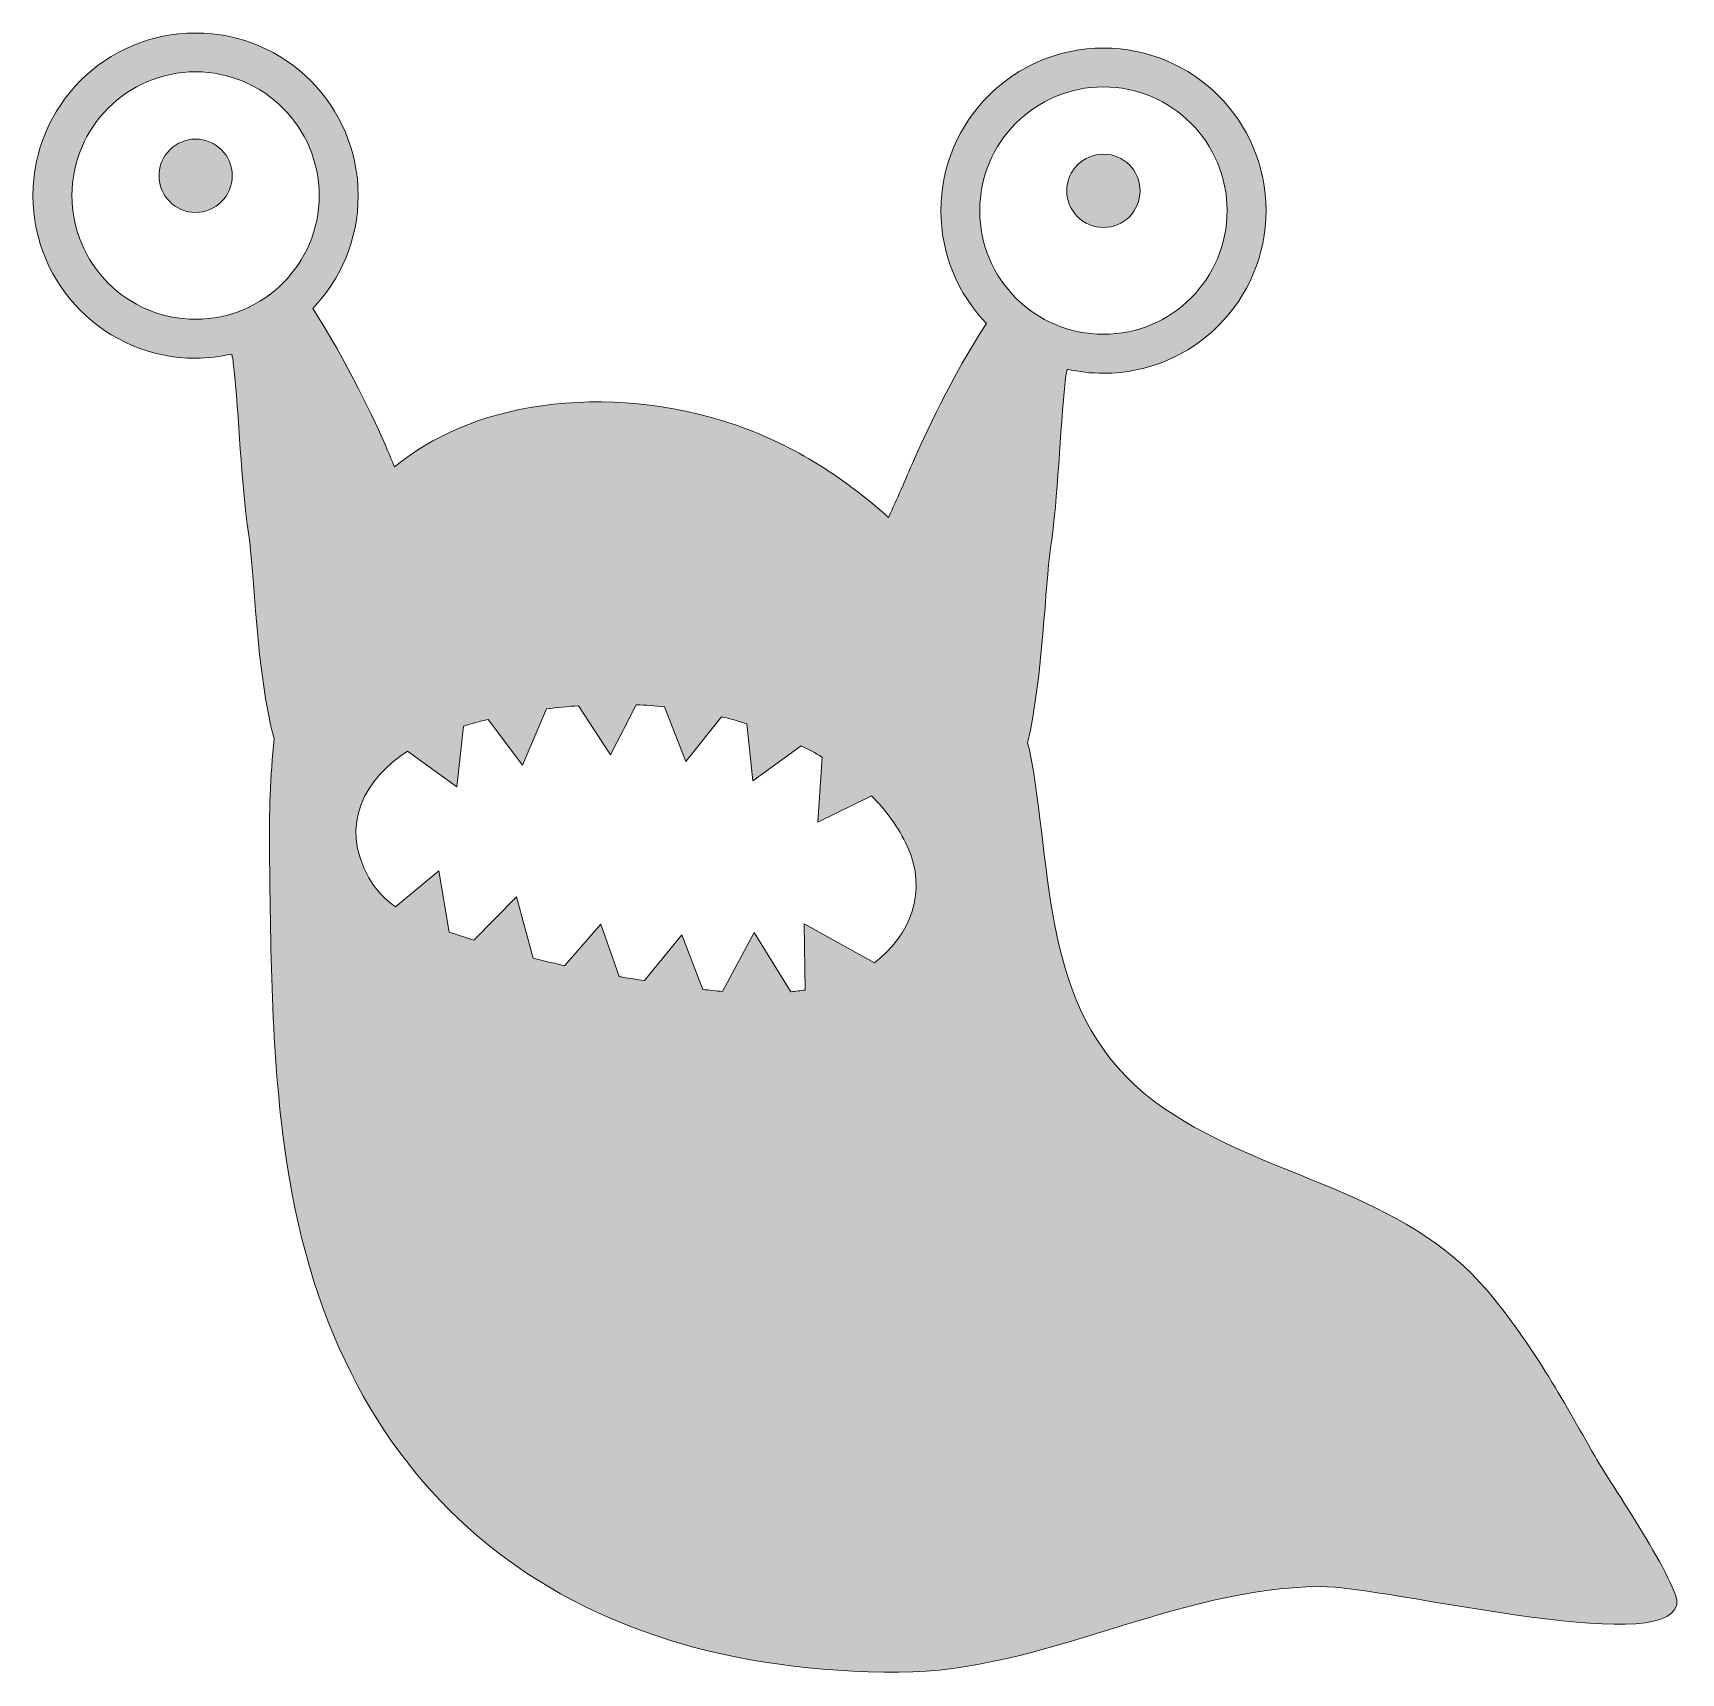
# Model space of a CAD drawing. Header units: inches. Extents: x 0 to 102, y 0 to 101.
import ezdxf

# ---------------------------------------------------------------- set-up
doc = ezdxf.new("R2010")
doc.units = ezdxf.units.IN
doc.header["$MEASUREMENT"] = 0
doc.layers.add('Layer 1', color=7, linetype='Continuous')

msp = doc.modelspace()

# ---------------------------------------------------------------- hatches: boundary and pattern name
at = {"layer": 'Layer 1', "true_color": 0xda789e}
h = msp.add_hatch(color=233, dxfattribs=at)
h.dxf.hatch_style = 2
edge = h.paths.add_edge_path()
edge.add_spline(control_points=[(96.54, 13.32), (94.48, 16.97), (92.66, 20.26), (89.93, 23.52), (84.66, 29.8), (76.35, 30.44), (69.91, 34.84), (62.61, 39.84), (63.07, 47.83), (61.83, 55.68), (61.74, 56.27), (61.62, 56.85), (61.47, 57.44), (62.42, 61.48), (62.57, 67.4), (62.87, 69.35), (63.4, 72.9), (63.42, 76.41), (63.82, 79.98), (63.84, 80.16), (63.88, 80.34), (63.92, 80.53), (64.64, 80.37), (65.39, 80.28), (66.16, 80.28), (71.71, 80.28), (76.21, 84.78), (76.21, 90.33), (76.21, 95.88), (71.71, 100.38), (66.16, 100.38), (60.61, 100.38), (56.11, 95.88), (56.11, 90.33), (56.11, 87.62), (57.18, 85.17), (58.92, 83.36), (56.88, 80.22), (54.98, 76.2), (54.41, 74.85), (53.91, 73.68), (53.41, 72.52), (52.87, 71.37), (50, 73.97), (46.68, 76), (43.21, 77.16), (39.43, 78.42), (35.35, 78.82), (31.43, 78.27), (27.64, 77.73), (24.67, 76.39), (22.35, 74.49), (22.17, 74.92), (21.98, 75.35), (21.8, 75.78), (21.23, 77.13), (19.33, 81.15), (17.29, 84.29), (19.03, 86.1), (20.1, 88.56), (20.1, 91.26), (20.1, 96.81), (15.6, 101.31), (10.05, 101.31), (4.5, 101.31), (0, 96.81), (0, 91.26), (0, 85.71), (4.5, 81.21), (10.05, 81.21), (10.82, 81.21), (11.57, 81.3), (12.29, 81.47), (12.33, 81.27), (12.36, 81.09), (12.38, 80.91), (12.78, 77.34), (12.81, 73.83), (13.34, 70.28), (13.65, 68.22), (13.81, 61.72), (14.9, 57.69), (14.67, 55.39), (14.59, 53.04), (14.62, 50.72), (14.69, 44.42), (14.74, 37.69), (15.69, 31.45), (18.82, 10.75), (32.87, -0.05), (53.54, 0), (62.43, 0.02), (70.63, 5.24), (79.55, 5.29), (83.72, 5.31), (100.84, 0.89), (101.59, 4.17), (101.85, 5.32), (97.36, 11.88), (96.54, 13.32)], knot_values=[0, 0, 0, 0, 1, 1, 1, 2, 2, 2, 3, 3, 3, 4, 4, 4, 5, 5, 5, 6, 6, 6, 7, 7, 7, 8, 8, 8, 9, 9, 9, 10, 10, 10, 11, 11, 11, 12, 12, 12, 13, 13, 13, 14, 14, 14, 15, 15, 15, 16, 16, 16, 17, 17, 17, 18, 18, 18, 19, 19, 19, 20, 20, 20, 21, 21, 21, 22, 22, 22, 23, 23, 23, 24, 24, 24, 25, 25, 25, 26, 26, 26, 27, 27, 27, 28, 28, 28, 29, 29, 29, 30, 30, 30, 31, 31, 31, 32, 32, 32, 33, 33, 33, 33], degree=3, periodic=1)
edge = h.paths.add_edge_path()
edge.add_spline(control_points=[(10.05, 83.62), (5.83, 83.62), (2.41, 87.04), (2.41, 91.26), (2.41, 95.48), (5.83, 98.91), (10.05, 98.91), (14.27, 98.91), (17.69, 95.48), (17.69, 91.26), (17.69, 87.04), (14.27, 83.62), (10.05, 83.62)], knot_values=[0, 0, 0, 0, 1, 1, 1, 2, 2, 2, 3, 3, 3, 4, 4, 4, 4], degree=3, periodic=1)
edge = h.paths.add_edge_path()
edge.add_spline(control_points=[(52, 43.84), (52, 43.84), (47.67, 46.26), (47.67, 46.26), (47.67, 46.26), (47.73, 42.16), (47.73, 42.16), (47.44, 42.12), (47.14, 42.08), (46.84, 42.05), (46.84, 42.05), (44.58, 45.71), (44.58, 45.71), (44.58, 45.71), (42.62, 42.07), (42.62, 42.07), (42.21, 42.1), (41.8, 42.15), (41.39, 42.2), (41.39, 42.2), (40.11, 45.58), (40.11, 45.58), (40.11, 45.58), (37.79, 42.74), (37.79, 42.74), (37.33, 42.81), (36.89, 42.88), (36.46, 42.95), (36.38, 42.96), (36.3, 42.98), (36.22, 42.99), (36.22, 42.99), (35.09, 46.24), (35.09, 46.24), (35.09, 46.24), (32.85, 43.66), (32.85, 43.66), (32.21, 43.81), (31.56, 43.97), (30.91, 44.14), (30.91, 44.14), (29.88, 47.92), (29.88, 47.92), (29.88, 47.92), (27.24, 45.25), (27.24, 45.25), (26.75, 45.4), (26.24, 45.56), (25.72, 45.74), (25.72, 45.74), (25.09, 49.52), (25.09, 49.52), (25.09, 49.52), (22.4, 47.3), (22.4, 47.3), (21.74, 47.77), (21.17, 48.36), (20.75, 49.1), (18.89, 52.44), (20.56, 55.22), (23.15, 56.93), (23.15, 56.93), (26.19, 54.71), (26.19, 54.71), (26.19, 54.71), (26.6, 58.47), (26.6, 58.47), (27.1, 58.63), (27.62, 58.76), (28.13, 58.89), (28.13, 58.89), (30.25, 56.06), (30.25, 56.06), (30.25, 56.06), (31.74, 59.54), (31.74, 59.54), (32.4, 59.62), (33.06, 59.69), (33.72, 59.73), (33.72, 59.73), (35.7, 56.69), (35.7, 56.69), (35.7, 56.69), (37.28, 59.79), (37.28, 59.79), (37.87, 59.77), (38.45, 59.73), (39.04, 59.67), (39.04, 59.67), (40.35, 56.29), (40.35, 56.29), (40.35, 56.29), (42.56, 59.05), (42.56, 59.05), (43.08, 58.93), (43.59, 58.78), (44.11, 58.62), (44.11, 58.62), (44.49, 55.08), (44.49, 55.08), (44.49, 55.08), (47.47, 57.26), (47.47, 57.26), (47.91, 57.04), (48.35, 56.81), (48.77, 56.55), (48.77, 56.55), (48.51, 52.53), (48.51, 52.53), (48.51, 52.53), (51.83, 54.17), (51.83, 54.17), (52.73, 53.25), (53.49, 52.22), (54.03, 51.06), (55.32, 48.3), (54.23, 45.5), (52, 43.84)], knot_values=[0, 0, 0, 0, 1, 1, 1, 2, 2, 2, 3, 3, 3, 4, 4, 4, 5, 5, 5, 6, 6, 6, 7, 7, 7, 8, 8, 8, 9, 9, 9, 10, 10, 10, 11, 11, 11, 12, 12, 12, 13, 13, 13, 14, 14, 14, 15, 15, 15, 16, 16, 16, 17, 17, 17, 18, 18, 18, 19, 19, 19, 20, 20, 20, 21, 21, 21, 22, 22, 22, 23, 23, 23, 24, 24, 24, 25, 25, 25, 26, 26, 26, 27, 27, 27, 28, 28, 28, 29, 29, 29, 30, 30, 30, 31, 31, 31, 32, 32, 32, 33, 33, 33, 34, 34, 34, 35, 35, 35, 36, 36, 36, 37, 37, 37, 38, 38, 38, 39, 39, 39, 39], degree=3, periodic=1)
edge = h.paths.add_edge_path()
edge.add_spline(control_points=[(58.51, 90.33), (58.51, 94.55), (61.94, 97.98), (66.16, 97.98), (70.38, 97.98), (73.8, 94.55), (73.8, 90.33), (73.8, 86.11), (70.38, 82.69), (66.16, 82.69), (61.94, 82.69), (58.51, 86.11), (58.51, 90.33)], knot_values=[0, 0, 0, 0, 1, 1, 1, 2, 2, 2, 3, 3, 3, 4, 4, 4, 4], degree=3, periodic=1)
h = msp.add_hatch(color=233, dxfattribs=at)
h.dxf.hatch_style = 2
edge = h.paths.add_edge_path()
edge.add_spline(control_points=[(10.05, 94.75), (8.8, 94.75), (7.79, 93.74), (7.79, 92.49), (7.79, 91.24), (8.8, 90.22), (10.05, 90.22), (11.3, 90.22), (12.32, 91.24), (12.32, 92.49), (12.32, 93.74), (11.3, 94.75), (10.05, 94.75)], knot_values=[0, 0, 0, 0, 1, 1, 1, 2, 2, 2, 3, 3, 3, 4, 4, 4, 4], degree=3, periodic=1)
h = msp.add_hatch(color=233, dxfattribs=at)
h.dxf.hatch_style = 2
edge = h.paths.add_edge_path()
edge.add_spline(control_points=[(68.42, 91.56), (68.42, 92.81), (67.41, 93.82), (66.16, 93.82), (64.91, 93.82), (63.89, 92.81), (63.89, 91.56), (63.89, 90.31), (64.91, 89.29), (66.16, 89.29), (67.41, 89.29), (68.42, 90.31), (68.42, 91.56)], knot_values=[0, 0, 0, 0, 1, 1, 1, 2, 2, 2, 3, 3, 3, 4, 4, 4, 4], degree=3, periodic=1)

# ---------------------------------------------------------------- linework, layer by layer
at = {"layer": 'Layer 1', "lineweight": 0}
for points, knots in [([(96.54, 13.32), (94.48, 16.97), (92.66, 20.26), (89.93, 23.52), (84.66, 29.8), (76.35, 30.44), (69.91, 34.84), (62.61, 39.84), (63.07, 47.83), (61.83, 55.68), (61.74, 56.27), (61.62, 56.85), (61.47, 57.44), (62.42, 61.48), (62.57, 67.4), (62.87, 69.35), (63.4, 72.9), (63.42, 76.41), (63.82, 79.98), (63.84, 80.16), (63.88, 80.34), (63.92, 80.53), (64.64, 80.37), (65.39, 80.28), (66.16, 80.28), (71.71, 80.28), (76.21, 84.78), (76.21, 90.33), (76.21, 95.88), (71.71, 100.38), (66.16, 100.38), (60.61, 100.38), (56.11, 95.88), (56.11, 90.33), (56.11, 87.62), (57.18, 85.17), (58.92, 83.36), (56.88, 80.22), (54.98, 76.2), (54.41, 74.85), (53.91, 73.68), (53.41, 72.52), (52.87, 71.37), (50, 73.97), (46.68, 76), (43.21, 77.16), (39.43, 78.42), (35.35, 78.82), (31.43, 78.27), (27.64, 77.73), (24.67, 76.39), (22.35, 74.49), (22.17, 74.92), (21.98, 75.35), (21.8, 75.78), (21.23, 77.13), (19.33, 81.15), (17.29, 84.29), (19.03, 86.1), (20.1, 88.56), (20.1, 91.26), (20.1, 96.81), (15.6, 101.31), (10.05, 101.31), (4.5, 101.31), (0, 96.81), (0, 91.26), (0, 85.71), (4.5, 81.21), (10.05, 81.21), (10.82, 81.21), (11.57, 81.3), (12.29, 81.47), (12.33, 81.27), (12.36, 81.09), (12.38, 80.91), (12.78, 77.34), (12.81, 73.83), (13.34, 70.28), (13.65, 68.22), (13.81, 61.72), (14.9, 57.69), (14.67, 55.39), (14.59, 53.04), (14.62, 50.72), (14.69, 44.42), (14.74, 37.69), (15.69, 31.45), (18.82, 10.75), (32.87, -0.05), (53.54, 0), (62.43, 0.02), (70.63, 5.24), (79.55, 5.29), (83.72, 5.31), (100.84, 0.89), (101.59, 4.17), (101.85, 5.32), (97.36, 11.88), (96.54, 13.32)], [0, 0, 0, 0, 1, 1, 1, 2, 2, 2, 3, 3, 3, 4, 4, 4, 5, 5, 5, 6, 6, 6, 7, 7, 7, 8, 8, 8, 9, 9, 9, 10, 10, 10, 11, 11, 11, 12, 12, 12, 13, 13, 13, 14, 14, 14, 15, 15, 15, 16, 16, 16, 17, 17, 17, 18, 18, 18, 19, 19, 19, 20, 20, 20, 21, 21, 21, 22, 22, 22, 23, 23, 23, 24, 24, 24, 25, 25, 25, 26, 26, 26, 27, 27, 27, 28, 28, 28, 29, 29, 29, 30, 30, 30, 31, 31, 31, 32, 32, 32, 33, 33, 33, 33]), ([(10.05, 83.62), (5.83, 83.62), (2.41, 87.04), (2.41, 91.26), (2.41, 95.48), (5.83, 98.91), (10.05, 98.91), (14.27, 98.91), (17.69, 95.48), (17.69, 91.26), (17.69, 87.04), (14.27, 83.62), (10.05, 83.62)], [0, 0, 0, 0, 1, 1, 1, 2, 2, 2, 3, 3, 3, 4, 4, 4, 4]), ([(58.51, 90.33), (58.51, 94.55), (61.94, 97.98), (66.16, 97.98), (70.38, 97.98), (73.8, 94.55), (73.8, 90.33), (73.8, 86.11), (70.38, 82.69), (66.16, 82.69), (61.94, 82.69), (58.51, 86.11), (58.51, 90.33)], [0, 0, 0, 0, 1, 1, 1, 2, 2, 2, 3, 3, 3, 4, 4, 4, 4]), ([(10.05, 94.75), (8.8, 94.75), (7.79, 93.74), (7.79, 92.49), (7.79, 91.24), (8.8, 90.22), (10.05, 90.22), (11.3, 90.22), (12.32, 91.24), (12.32, 92.49), (12.32, 93.74), (11.3, 94.75), (10.05, 94.75)], [0, 0, 0, 0, 1, 1, 1, 2, 2, 2, 3, 3, 3, 4, 4, 4, 4]), ([(68.42, 91.56), (68.42, 92.81), (67.41, 93.82), (66.16, 93.82), (64.91, 93.82), (63.89, 92.81), (63.89, 91.56), (63.89, 90.31), (64.91, 89.29), (66.16, 89.29), (67.41, 89.29), (68.42, 90.31), (68.42, 91.56)], [0, 0, 0, 0, 1, 1, 1, 2, 2, 2, 3, 3, 3, 4, 4, 4, 4]), ([(52, 43.84), (52, 43.84), (47.67, 46.26), (47.67, 46.26), (47.67, 46.26), (47.73, 42.16), (47.73, 42.16), (47.44, 42.12), (47.14, 42.08), (46.84, 42.05), (46.84, 42.05), (44.58, 45.71), (44.58, 45.71), (44.58, 45.71), (42.62, 42.07), (42.62, 42.07), (42.21, 42.1), (41.8, 42.15), (41.39, 42.2), (41.39, 42.2), (40.11, 45.58), (40.11, 45.58), (40.11, 45.58), (37.79, 42.74), (37.79, 42.74), (37.33, 42.81), (36.89, 42.88), (36.46, 42.95), (36.38, 42.96), (36.3, 42.98), (36.22, 42.99), (36.22, 42.99), (35.09, 46.24), (35.09, 46.24), (35.09, 46.24), (32.85, 43.66), (32.85, 43.66), (32.21, 43.81), (31.56, 43.97), (30.91, 44.14), (30.91, 44.14), (29.88, 47.92), (29.88, 47.92), (29.88, 47.92), (27.24, 45.25), (27.24, 45.25), (26.75, 45.4), (26.24, 45.56), (25.72, 45.74), (25.72, 45.74), (25.09, 49.52), (25.09, 49.52), (25.09, 49.52), (22.4, 47.3), (22.4, 47.3), (21.74, 47.77), (21.17, 48.36), (20.75, 49.1), (18.89, 52.44), (20.56, 55.22), (23.15, 56.93), (23.15, 56.93), (26.19, 54.71), (26.19, 54.71), (26.19, 54.71), (26.6, 58.47), (26.6, 58.47), (27.1, 58.63), (27.62, 58.76), (28.13, 58.89), (28.13, 58.89), (30.25, 56.06), (30.25, 56.06), (30.25, 56.06), (31.74, 59.54), (31.74, 59.54), (32.4, 59.62), (33.06, 59.69), (33.72, 59.73), (33.72, 59.73), (35.7, 56.69), (35.7, 56.69), (35.7, 56.69), (37.28, 59.79), (37.28, 59.79), (37.87, 59.77), (38.45, 59.73), (39.04, 59.67), (39.04, 59.67), (40.35, 56.29), (40.35, 56.29), (40.35, 56.29), (42.56, 59.05), (42.56, 59.05), (43.08, 58.93), (43.59, 58.78), (44.11, 58.62), (44.11, 58.62), (44.49, 55.08), (44.49, 55.08), (44.49, 55.08), (47.47, 57.26), (47.47, 57.26), (47.91, 57.04), (48.35, 56.81), (48.77, 56.55), (48.77, 56.55), (48.51, 52.53), (48.51, 52.53), (48.51, 52.53), (51.83, 54.17), (51.83, 54.17), (52.73, 53.25), (53.49, 52.22), (54.03, 51.06), (55.32, 48.3), (54.23, 45.5), (52, 43.84)], [0, 0, 0, 0, 1, 1, 1, 2, 2, 2, 3, 3, 3, 4, 4, 4, 5, 5, 5, 6, 6, 6, 7, 7, 7, 8, 8, 8, 9, 9, 9, 10, 10, 10, 11, 11, 11, 12, 12, 12, 13, 13, 13, 14, 14, 14, 15, 15, 15, 16, 16, 16, 17, 17, 17, 18, 18, 18, 19, 19, 19, 20, 20, 20, 21, 21, 21, 22, 22, 22, 23, 23, 23, 24, 24, 24, 25, 25, 25, 26, 26, 26, 27, 27, 27, 28, 28, 28, 29, 29, 29, 30, 30, 30, 31, 31, 31, 32, 32, 32, 33, 33, 33, 34, 34, 34, 35, 35, 35, 36, 36, 36, 37, 37, 37, 38, 38, 38, 39, 39, 39, 39])]:
    msp.add_open_spline(points, degree=3, knots=knots, dxfattribs=at)

doc.saveas('drawing.dxf')
